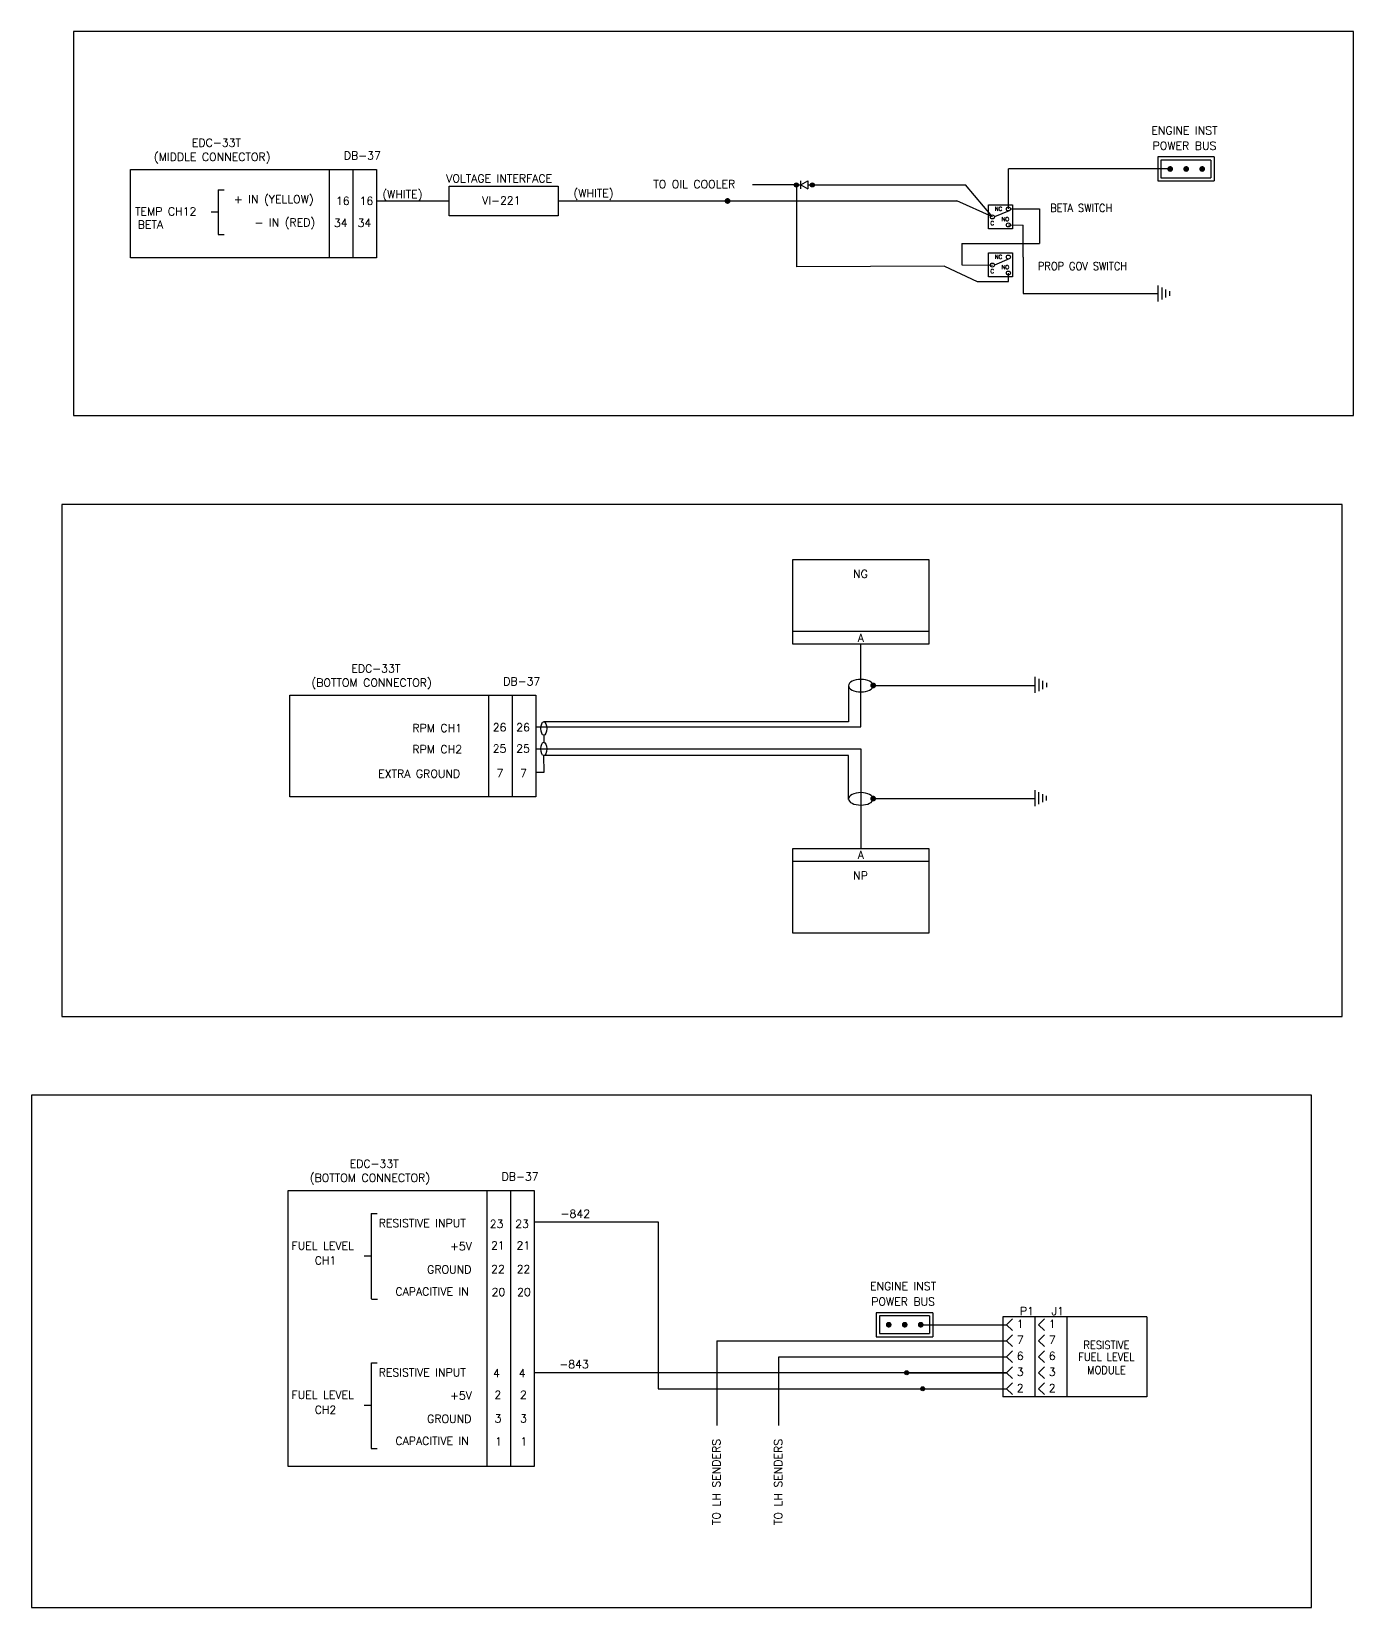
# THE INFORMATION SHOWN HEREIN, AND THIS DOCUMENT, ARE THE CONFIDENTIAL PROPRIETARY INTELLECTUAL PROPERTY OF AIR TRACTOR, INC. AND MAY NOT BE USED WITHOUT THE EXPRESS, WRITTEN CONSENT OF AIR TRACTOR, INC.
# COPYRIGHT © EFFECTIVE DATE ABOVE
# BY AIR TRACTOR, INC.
# Model space of a CAD drawing. Extents: x 0 to 32, y -112 to 21.
# Drawn here: x 4.8 to 25.45, y -112.35 to -87.73 of the extents above; entities that cross this region are included whole.
import ezdxf
from ezdxf.enums import TextEntityAlignment as Align

# ---------------------------------------------------------------- set-up
doc = ezdxf.new("R2010")
doc.units = 0
doc.header["$LTSCALE"] = 0.3
doc.header["$MEASUREMENT"] = 0
for name, color, linetype in [('1', 1, 'CONTINUOUS'), ('N', 2, 'CONTINUOUS'), ('NOTES', 2, 'CONTINUOUS'), ('TB', 1, 'CONTINUOUS'), ('W', 11, 'CONTINUOUS'), ('WIRE', 11, 'CONTINUOUS')]:
    doc.layers.add(name, color=color, linetype=linetype)
doc.styles.add('130', font='ROMANS', dxfattribs={"height": 0.125})

# ---------------------------------------------------------------- blocks, each defined once
blk = doc.blocks.new('GR')
at = {"layer": '1'}
for p, q in [((-0.125, 0), (0.125, 0)), ((-0.095, 0.06), (0.095, 0.06)), ((-0.065, 0.12), (0.065, 0.12)), ((-0.035, 0.18), (0.035, 0.18))]:
    blk.add_line(p, q, dxfattribs=at)

msp = doc.modelspace()

# ---------------------------------------------------------------- hatches: boundary and pattern name
at = {"layer": '1'}
h = msp.add_hatch(color=6, dxfattribs=at)
h.dxf.hatch_style = 1
h.paths.add_polyline_path([(16.779, -90.129, -1), (16.717, -90.129, -1)])
h = msp.add_hatch(color=6, dxfattribs=at)
h.dxf.hatch_style = 1
h.paths.add_polyline_path([(17.029, -90.129, -1), (16.967, -90.129, -1)])
h = msp.add_hatch(color=6, dxfattribs=at)
h.dxf.hatch_style = 1
h.paths.add_polyline_path([(18.503, -108.68, -1), (18.441, -108.68, -1)])
h = msp.add_hatch(color=6, dxfattribs=at)
h.dxf.hatch_style = 1
h.paths.add_polyline_path([(18.753, -108.931, -1), (18.691, -108.931, -1)])

# ---------------------------------------------------------------- linework, layer by layer
for p, q in [((22.394, -89.691), (22.394, -90.066)), ((23.276, -89.691), (22.394, -89.691)), ((22.444, -89.741), (22.444, -90.016)), ((23.226, -89.741), (22.444, -89.741)), ((23.226, -89.741), (23.226, -90.016)), ((23.276, -89.691), (23.276, -90.066)), ((22.394, -90.066), (23.276, -90.066)), ((22.444, -90.016), (23.226, -90.016)), ((17.996, -107.743), (17.996, -108.118)), ((18.878, -107.743), (17.996, -107.743)), ((18.046, -107.793), (18.046, -108.068)), ((18.828, -107.793), (18.046, -107.793)), ((18.828, -107.793), (18.828, -108.068)), ((18.878, -107.743), (18.878, -108.118)), ((20.472, -107.805), (19.972, -107.805)), ((19.972, -107.805), (19.972, -109.056)), ((22.222, -107.805), (20.472, -107.805)), ((20.472, -107.805), (20.472, -109.056)), ((20.972, -107.805), (20.972, -109.056)), ((22.222, -107.805), (22.222, -109.056)), ((17.996, -108.118), (18.878, -108.118)), ((18.046, -108.068), (18.828, -108.068)), ((22.222, -109.056), (19.972, -109.056))]:
    msp.add_line(p, q, dxfattribs=at)
at = {"layer": '1', "color": 6}
for p, q in [((16.819, -90.129), (16.927, -90.066)), ((16.819, -90.191), (16.819, -90.066)), ((16.927, -90.066), (16.927, -90.191)), ((16.748, -90.129), (16.819, -90.129)), ((16.819, -90.129), (16.927, -90.191)), ((16.927, -90.129), (16.998, -90.129)), ((20.072, -90.532), (19.842, -90.629)), ((20.072, -91.282), (19.842, -91.379))]:
    msp.add_line(p, q, dxfattribs=at)
at = {"layer": '1', "color": 1}
for p, q in [((18.817, -97.101), (16.691, -97.101)), ((16.693, -100.69), (18.818, -100.69))]:
    msp.add_line(p, q, dxfattribs=at)
at = {"layer": '1', "const_width": 0.045}
for points in [[(22.566, -89.879, 1), (22.611, -89.879, 1)], [(22.816, -89.879, 1), (22.861, -89.879, 1)], [(23.066, -89.879, 1), (23.111, -89.879, 1)], [(15.65, -90.379, 1), (15.695, -90.379, 1)], [(17.925, -97.946, 1), (17.97, -97.946, 1)], [(17.925, -99.713, 1), (17.97, -99.713, 1)], [(18.168, -107.93, 1), (18.213, -107.93, 1)], [(18.418, -107.93, 1), (18.463, -107.93, 1)], [(18.668, -107.93, 1), (18.713, -107.93, 1)]]:
    msp.add_lwpolyline(points, format="xyb", close=True, dxfattribs=at)
at = {"layer": '1', "color": 6}
for points in [[(19.748, -90.441), (20.123, -90.441), (20.123, -90.816), (19.748, -90.816)], [(19.748, -91.191), (20.123, -91.191), (20.123, -91.566), (19.748, -91.566)]]:
    msp.add_lwpolyline(points, close=True, dxfattribs=at)
at = {"layer": '1'}
for points in [[(20.123, -108.021), (20.032, -107.93), (20.123, -107.839)], [(20.623, -108.021), (20.532, -107.93), (20.623, -107.839)], [(20.123, -108.271), (20.032, -108.18), (20.123, -108.089)], [(20.623, -108.271), (20.532, -108.18), (20.623, -108.089)], [(20.123, -108.521), (20.032, -108.43), (20.123, -108.339)], [(20.623, -108.521), (20.532, -108.43), (20.623, -108.339)], [(20.123, -108.771), (20.032, -108.68), (20.123, -108.589)], [(20.623, -108.771), (20.532, -108.68), (20.623, -108.589)], [(20.123, -109.022), (20.033, -108.931), (20.123, -108.84)], [(20.623, -109.022), (20.533, -108.931), (20.623, -108.84)]]:
    msp.add_lwpolyline(points, dxfattribs=at)
at = {"layer": '1', "color": 6}
for centre in [(16.748, -90.129), (16.998, -90.129), (20.06, -90.504), (19.81, -90.629), (20.06, -90.754), (20.06, -91.254), (19.81, -91.379), (20.06, -91.504), (18.472, -108.68), (18.722, -108.931)]:
    msp.add_circle(centre, 0.0312, dxfattribs=at)
at = {"layer": 'NOTES'}
for p, q in [((5.453, -87.732), (5.453, -93.732)), ((25.453, -87.732), (5.453, -87.732)), ((25.453, -93.732), (25.453, -87.732)), ((7.713, -90.205), (7.713, -90.901)), ((7.713, -90.205), (7.806, -90.205)), ((7.713, -90.553), (7.604, -90.553)), ((7.713, -90.901), (7.806, -90.901)), ((5.453, -93.732), (25.453, -93.732)), ((5.273, -95.118), (5.273, -103.118)), ((25.273, -95.118), (5.273, -95.118)), ((25.273, -103.118), (25.273, -95.118)), ((5.273, -103.118), (25.273, -103.118)), ((4.797, -104.346), (4.797, -112.346)), ((24.797, -104.346), (4.797, -104.346)), ((24.797, -112.346), (24.797, -104.346)), ((10.106, -106.193), (10.198, -106.193)), ((10.106, -106.194), (10.106, -107.528)), ((10.106, -106.861), (9.997, -106.861)), ((10.108, -107.53), (10.201, -107.53)), ((10.106, -108.526), (10.106, -109.861)), ((10.107, -108.525), (10.199, -108.525)), ((10.106, -109.193), (9.997, -109.193)), ((10.106, -109.862), (10.198, -109.862)), ((4.797, -112.346), (24.797, -112.346))]:
    msp.add_line(p, q, dxfattribs=at)
at = {"layer": 'TB'}
for p, q in [((9.445, -89.886), (9.445, -91.267)), ((9.815, -89.886), (9.815, -91.267)), ((11.935, -98.098), (11.935, -99.683)), ((12.305, -98.098), (12.305, -99.683)), ((11.909, -105.832), (11.909, -110.144)), ((12.279, -105.832), (12.279, -110.144))]:
    msp.add_line(p, q, dxfattribs=at)
for points in [[(6.344, -89.886), (10.185, -89.886), (10.185, -91.267), (6.344, -91.267)], [(11.321, -90.146), (13.027, -90.146), (13.027, -90.612), (11.321, -90.612)], [(16.691, -95.978), (18.817, -95.978), (18.817, -97.301), (16.691, -97.301)], [(8.835, -98.098), (12.676, -98.098), (12.676, -99.683), (8.835, -99.683)], [(16.693, -100.49), (18.818, -100.49), (18.818, -101.813), (16.693, -101.813)], [(8.809, -105.832), (12.65, -105.832), (12.65, -110.144), (8.809, -110.144)]]:
    msp.add_lwpolyline(points, close=True, dxfattribs=at)
at = {"layer": 'TB', "color": 6, "extrusion": (0, 0, -1)}
for centre in [(17.755, -97.949), (17.755, -99.717)]:
    msp.add_ellipse(centre, major_axis=(0.193, 0), ratio=0.502872, start_param=-3.141592653589793, end_param=3.141592653589793, dxfattribs=at)
at = {"layer": 'TB', "color": 6}
for centre in [(12.801, -98.618), (12.801, -98.937)]:
    msp.add_ellipse(centre, major_axis=(0, -0.105), ratio=0.444808, start_param=-3.141592653589793, end_param=3.141592653589793, dxfattribs=at)
at = {"layer": 'W'}
for p, q in [((20.06, -90.504), (20.06, -89.879)), ((22.588, -89.879), (20.06, -89.879)), ((16.748, -90.129), (16.06, -90.129)), ((16.748, -90.129), (16.751, -91.406)), ((17.003, -90.129), (19.391, -90.129)), ((19.81, -90.629), (19.391, -90.129)), ((10.185, -90.379), (11.321, -90.379)), ((13.027, -90.379), (15.673, -90.379)), ((15.673, -90.379), (19.255, -90.379)), ((19.81, -90.629), (19.255, -90.379)), ((20.06, -90.379), (20.06, -90.379)), ((20.092, -90.504), (20.544, -90.504)), ((20.544, -90.504), (20.544, -91.044)), ((20.06, -90.754), (20.292, -90.755)), ((20.292, -91.254), (20.292, -90.755)), ((19.333, -91.042), (20.544, -91.044)), ((19.333, -91.042), (19.333, -91.377)), ((20.292, -91.254), (20.292, -91.824)), ((19.062, -91.398), (16.751, -91.406)), ((19.062, -91.398), (19.575, -91.639)), ((19.333, -91.377), (19.81, -91.379)), ((20.062, -91.639), (20.06, -91.504)), ((19.575, -91.639), (20.062, -91.639)), ((20.292, -91.824), (22.397, -91.824)), ((17.754, -98.59), (17.754, -97.301)), ((12.676, -98.59), (17.754, -98.59)), ((12.676, -98.937), (17.755, -98.937)), ((17.755, -98.937), (17.755, -100.49)), ((12.65, -106.324), (14.59, -106.324)), ((14.59, -106.324), (14.59, -108.931)), ((18.691, -107.93), (20.032, -107.93)), ((15.505, -108.18), (20.032, -108.18)), ((15.505, -108.18), (15.505, -109.505)), ((16.472, -108.43), (20.032, -108.43)), ((16.472, -109.505), (16.472, -108.43)), ((20.033, -108.68), (12.65, -108.681)), ((18.472, -108.68), (20.033, -108.68)), ((14.59, -108.931), (20.033, -108.931))]:
    msp.add_line(p, q, dxfattribs=at)
at = {"layer": 'W', "color": 11}
for p, q in [((12.801, -98.723), (12.801, -98.831)), ((12.805, -99.301), (12.802, -99.042)), ((12.676, -99.301), (12.805, -99.301))]:
    msp.add_line(p, q, dxfattribs=at)
at = {"layer": 'WIRE', "color": 6}
for p, q in [((17.563, -97.958), (17.563, -98.512)), ((17.563, -98.512), (12.798, -98.512)), ((17.563, -99.042), (12.802, -99.042)), ((17.563, -99.726), (17.563, -99.042))]:
    msp.add_line(p, q, dxfattribs=at)
at = {"layer": 'WIRE'}
for p, q in [((17.948, -97.946), (20.472, -97.946)), ((17.948, -99.713), (20.47, -99.713))]:
    msp.add_line(p, q, dxfattribs=at)

# ---------------------------------------------------------------- block references
at = {"layer": 'W', "rotation": 270}
for p in [(22.397, -91.824), (20.474, -97.938), (20.472, -99.706)]:
    msp.add_blockref('GR', p, dxfattribs=at)

# ---------------------------------------------------------------- texts
at = {"layer": 'N', "style": '130'}
for s, p in [('ENGINE INST', (22.812, -89.277)), ('POWER BUS', (22.812, -89.517)), ('A', (17.755, -100.59)), ('-842', (13.294, -106.196)), ('ENGINE INST', (18.415, -107.328)), ('POWER BUS', (18.415, -107.569)), ('-843', (13.274, -108.548))]:
    msp.add_text(s, height=0.125, dxfattribs=at).set_placement(p, align=Align.MIDDLE)
for s, p in [('EDC-33T', (7.686, -89.532)), ('(MIDDLE CONNECTOR)', (7.62, -89.753)), ('DB-37 ', (10.009, -89.732)), ('+ IN (YELLOW)', (8.582, -90.415)), ('16', (9.66, -90.44)), ('16', (10.03, -90.44)), ('BETA', (6.655, -90.811)), ('- IN (RED)', (8.755, -90.777)), ('34', (9.629, -90.785)), ('34', (9.999, -90.785)), ('NG', (17.749, -96.266)), ('EDC-33T', (10.177, -97.743)), ('(BOTTOM CONNECTOR)', (10.11, -97.964)), ('DB-37 ', (12.5, -97.944)), ('RPM CH1', (11.136, -98.673)), ('26', (12.11, -98.662)), ('26', (12.477, -98.662)), ('RPM CH2', (11.136, -99.005)), ('25', (12.11, -98.994)), ('25', (12.477, -98.994)), ('EXTRA GROUND', (10.854, -99.386)), ('7', (12.117, -99.379)), ('7', (12.484, -99.379)), ('NP', (17.75, -100.978)), ('(BOTTOM CONNECTOR)', (10.084, -105.698)), ('EDC-33T', (10.151, -105.478)), ('DB-37 ', (12.474, -105.678)), ('RESISTIVE INPUT', (10.902, -106.406)), ('23', (12.063, -106.418)), ('23', (12.462, -106.418)), ('+5V', (11.507, -106.768)), ('21', (12.083, -106.753)), ('21', (12.482, -106.753)), ('GROUND', (11.324, -107.13)), ('22', (12.085, -107.123)), ('22', (12.484, -107.123)), ('CAPACITIVE IN', (11.056, -107.475)), ('20', (12.093, -107.482)), ('20', (12.491, -107.482)), ('RESISTIVE INPUT', (10.902, -108.738)), ('4', (12.063, -108.75)), ('4', (12.462, -108.75)), ('+5V', (11.507, -109.1)), ('2', (12.083, -109.085)), ('2', (12.482, -109.085)), ('GROUND', (11.324, -109.462)), ('3', (12.085, -109.456)), ('3', (12.484, -109.456)), ('CAPACITIVE IN', (11.056, -109.807)), ('1', (12.093, -109.815)), ('1', (12.491, -109.815))]:
    msp.add_text(s, height=0.125, dxfattribs=at).set_placement(p, align=Align.CENTER)
for s, p in [('VOLTAGE INTERFACE', (11.276, -90.09)), ('TO OIL COOLER', (14.512, -90.179)), ('(WHITE)', (10.278, -90.337)), ('VI-221', (11.838, -90.433)), ('(WHITE)', (13.265, -90.32)), ('TEMP CH12', (6.414, -90.604)), ('FUEL LEVEL', (8.859, -106.758)), ('CH1', (9.222, -106.989)), ('FUEL LEVEL', (8.859, -109.09)), ('CH2', (9.222, -109.321))]:
    msp.add_text(s, height=0.125, dxfattribs=at).set_placement(p)
at = {"layer": 'N', "style": '130', "width": 0.9}
for s, p in [('BETA SWITCH', (21.199, -90.551)), ('PROP GOV SWITCH', (21.218, -91.459))]:
    msp.add_text(s, height=0.125, dxfattribs=at).set_placement(p, align=Align.CENTER)
at = {"layer": 'N', "style": '130'}
for p in [(15.56, -110.386), (16.527, -110.386)]:
    msp.add_text('TO LH SENDERS', height=0.125, rotation=90, dxfattribs=at).set_placement(p, align=Align.CENTER)
at = {"layer": 'NOTES', "color": 6, "style": '130'}
for s, p in [('NC', (19.849, -90.533)), ('C', (19.78, -90.757)), ('NO', (19.955, -90.694)), ('NC', (19.849, -91.283)), ('C', (19.78, -91.507)), ('NO', (19.955, -91.444))]:
    msp.add_text(s, height=0.0625, dxfattribs=at).set_placement(p)
at = {"layer": 'NOTES', "style": '130'}
msp.add_text('A', height=0.125, dxfattribs=at).set_placement((17.754, -97.201), align=Align.MIDDLE)
for s, p in [('P1', (20.241, -107.779)), ('J1', (20.735, -107.779))]:
    msp.add_text(s, height=0.125, dxfattribs=at).set_placement(p)
for s, p in [('1', (20.246, -107.98)), ('1', (20.746, -107.98)), ('7', (20.246, -108.23)), ('7', (20.746, -108.23)), ('6', (20.246, -108.48)), ('6', (20.746, -108.48)), ('3', (20.246, -108.73)), ('3', (20.746, -108.73)), ('2', (20.246, -108.981)), ('2', (20.746, -108.981))]:
    msp.add_text(s, height=0.125, dxfattribs=at).set_placement(p, align=Align.CENTER)
at = {"layer": 'NOTES', "style": '130', "width": 0.9}
for s, p in [('RESISTIVE', (21.592, -108.309)), ('FUEL LEVEL', (21.592, -108.496)), ('MODULE', (21.592, -108.7))]:
    msp.add_text(s, height=0.125, rotation=360, dxfattribs=at).set_placement(p, align=Align.CENTER)

doc.saveas('drawing.dxf')
